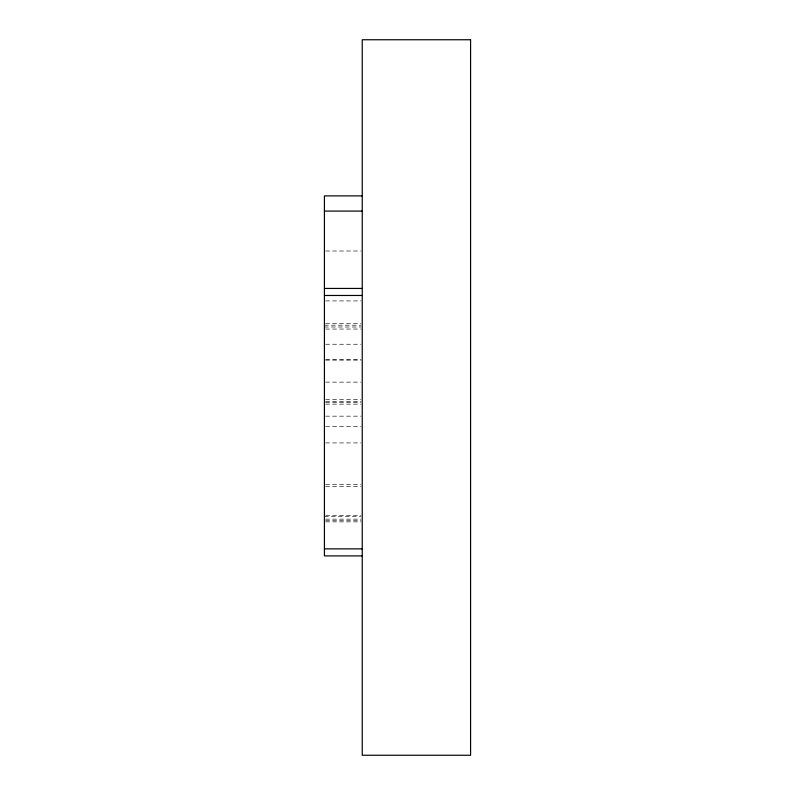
<?xml version="1.0" encoding="UTF-8"?>
<svg xmlns="http://www.w3.org/2000/svg" width="795" height="795" viewBox="0 0 795 795"><rect width="100%" height="100%" fill="white"/><g stroke="black" fill="none" stroke-linecap="round" stroke-linejoin="round"><path stroke-width="0.6" stroke-dasharray="3.98 2.98" d="M325.632 251.011L361.019 251.011M325.632 300.917L361.019 300.917M325.632 323.605L361.019 323.605M324.42 325.195L361.019 325.195M324.42 327.003L361.019 327.003M325.632 329.05L361.019 329.05M325.632 344.245L361.019 344.245M325.632 359.678L361.019 359.678M325.632 360.125L361.019 360.125M325.632 382.137L361.019 382.137M325.632 399.368L361.019 399.368M325.632 401.415L361.019 401.415M325.632 402.548L361.019 402.548M325.632 404.138L361.019 404.138M325.632 416.163L361.019 416.163M325.632 426.597L361.019 426.597M325.632 442.924L361.019 442.924M325.632 484.672L361.019 484.672M325.632 486.48L361.019 486.48M325.632 515.289L361.019 515.289M324.42 516.651L361.019 516.651M325.632 519.145L361.019 519.145M325.632 520.735L361.019 520.735M325.632 521.868L361.019 521.868"/><path stroke-width="1.19" d="M362.242 195.888L324.42 195.888L324.42 555.904L362.242 555.904M324.42 211.082L362.242 211.082M324.42 288.446L362.242 288.446M324.42 295.472L362.242 295.472M324.42 548.868L362.242 548.868M470.58 39.75L362.242 39.75L362.242 755.25L470.58 755.25L470.58 39.75"/></g></svg>
